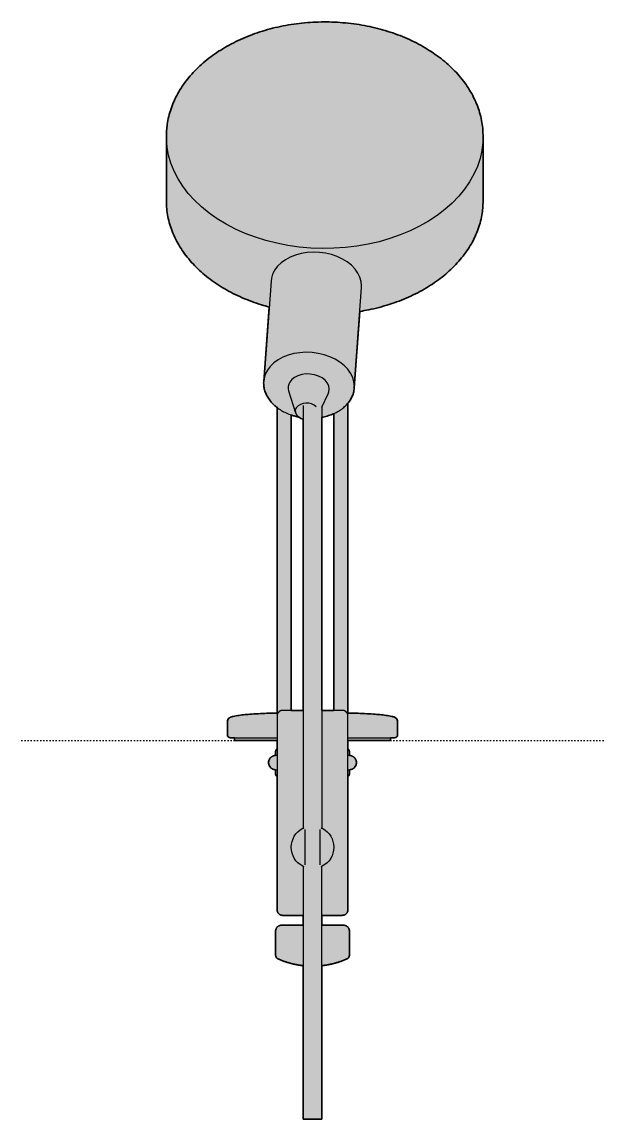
# Model space of a CAD drawing. Header units: millimetres. Extents: x 0 to 584, y -642 to 254.
# Drawn here: x 0 to 204.7, y -641.9 to -255.2 of the extents above; entities that cross this region are included whole.
import ezdxf

# ---------------------------------------------------------------- set-up
doc = ezdxf.new("R2010")
doc.units = ezdxf.units.MM
doc.linetypes.add('Dots', pattern=[1, 0, -1])
doc.layers.add('Blocks', color=7, linetype='Continuous')
doc.layers.add('Blocks$Fill', color=7, linetype='Continuous', true_color=0xffffff)
for name, color, linetype, lineweight, true_color in [('Blocks$Inner', 7, 'Continuous', 25, 0x007f00), ('Blocks$Outline', 7, 'Continuous', 35, 0xff3f3f), ('Groud', 7, 'Dots', 25, 0x243775)]:
    doc.layers.add(name, color=color, linetype=linetype, lineweight=lineweight, true_color=true_color)

# ---------------------------------------------------------------- blocks, each defined once
blk = doc.blocks.new('Cupola Clip Table Lamp Back')
at = {"layer": 'Blocks$Fill'}
h = blk.add_hatch(color=256, dxfattribs=at)
h.paths.add_polyline_path([(102.36, -133.42), (99.11, -133.42), (99.11, -79.37), (98.54, -79.3), (97.97, -79.23), (97.4, -79.14), (96.84, -79.04), (96.27, -78.92), (95.71, -78.8), (95.15, -78.67), (94.59, -78.52), (94.03, -78.37), (93.48, -78.2), (92.93, -78.03), (92.39, -77.84), (91.85, -77.65), (91.31, -77.44), (90.78, -77.22), (90.25, -77), (90.21, -76.98), (90.16, -76.95), (90.14, -76.94), (90.11, -76.93), (90.09, -76.91), (90.07, -76.9), (90.05, -76.89), (90.02, -76.87), (90, -76.86), (89.98, -76.84), (89.96, -76.82), (89.94, -76.81), (89.92, -76.79), (89.89, -76.77), (89.87, -76.76), (89.85, -76.74), (89.83, -76.72), (89.81, -76.7), (89.79, -76.68), (89.77, -76.66), (89.76, -76.64), (89.74, -76.62), (89.72, -76.6), (89.7, -76.58), (89.68, -76.56), (89.67, -76.53), (89.65, -76.51), (89.63, -76.49), (89.62, -76.47), (89.6, -76.44), (89.59, -76.42), (89.57, -76.4), (89.56, -76.37), (89.54, -76.35), (89.53, -76.32), (89.52, -76.3), (89.51, -76.27), (89.49, -76.25), (89.48, -76.22), (89.47, -76.2), (89.46, -76.17), (89.45, -76.15), (89.44, -76.12), (89.43, -76.1), (89.43, -76.07), (89.42, -76.04), (89.41, -76.02), (89.4, -75.99), (89.4, -75.96), (89.39, -75.94), (89.39, -75.91), (89.38, -75.89), (89.38, -75.86), (89.37, -75.83), (89.37, -75.81), (89.37, -75.78), (89.36, -75.75), (89.36, -75.73), (89.36, -75.68), (89.36, -75.62), (89.36, -67.12), (89.36, -67.08), (89.36, -67.04), (89.36, -66.99), (89.37, -66.94), (89.37, -66.9), (89.38, -66.85), (89.38, -66.81), (89.39, -66.76), (89.4, -66.71), (89.41, -66.67), (89.42, -66.62), (89.44, -66.57), (89.45, -66.53), (89.47, -66.48), (89.48, -66.43), (89.5, -66.39), (89.52, -66.34), (89.54, -66.3), (89.56, -66.25), (89.58, -66.21), (89.61, -66.16), (89.63, -66.12), (89.66, -66.07), (89.68, -66.03), (89.71, -65.99), (89.74, -65.95), (89.77, -65.9), (89.81, -65.86), (89.84, -65.82), (89.87, -65.79), (89.91, -65.75), (89.94, -65.71), (89.98, -65.67), (90.02, -65.64), (90.06, -65.6), (90.1, -65.57), (90.14, -65.54), (90.18, -65.51), (90.22, -65.48), (90.26, -65.45), (90.31, -65.42), (90.35, -65.4), (90.4, -65.37), (90.44, -65.35), (90.49, -65.33), (90.53, -65.3), (90.58, -65.28), (90.62, -65.27), (90.67, -65.25), (90.72, -65.23), (90.76, -65.22), (90.81, -65.2), (90.86, -65.19), (90.9, -65.18), (90.95, -65.17), (90.99, -65.16), (91.04, -65.15), (91.09, -65.14), (91.13, -65.14), (91.18, -65.13), (91.22, -65.13), (91.27, -65.13), (91.31, -65.13), (91.36, -65.12), (99.11, -65.12), (99.11, -61.63), (91.86, -61.63), (91.84, -61.63), (91.82, -61.62), (91.69, -61.62), (91.65, -61.61), (91.59, -61.6), (91.52, -61.59), (91.45, -61.58), (91.42, -61.57), (91.38, -61.57), (91.35, -61.56), (91.31, -61.55), (91.28, -61.54), (91.25, -61.53), (91.21, -61.52), (91.18, -61.5), (91.15, -61.49), (91.11, -61.48), (91.08, -61.47), (91.05, -61.45), (91.01, -61.44), (90.98, -61.42), (90.95, -61.4), (90.92, -61.39), (90.89, -61.37), (90.85, -61.35), (90.82, -61.33), (90.79, -61.31), (90.76, -61.29), (90.73, -61.27), (90.7, -61.25), (90.67, -61.23), (90.64, -61.21), (90.61, -61.19), (90.58, -61.16), (90.55, -61.14), (90.53, -61.11), (90.5, -61.09), (90.47, -61.06), (90.44, -61.04), (90.42, -61.01), (90.39, -60.98), (90.36, -60.95), (90.33, -60.92), (90.3, -60.88), (90.28, -60.85), (90.25, -60.81), (90.22, -60.77), (90.19, -60.73), (90.17, -60.69), (90.14, -60.64), (90.11, -60.6), (90.09, -60.55), (90.06, -60.5), (90.04, -60.45), (90.02, -60.4), (89.99, -60.34), (89.97, -60.28), (89.95, -60.23), (89.93, -60.17), (89.92, -60.1), (89.91, -60.07), (89.9, -60.04), (89.9, -60.01), (89.89, -59.97), (89.88, -59.94), (89.88, -59.91), (89.87, -59.87), (89.87, -59.84), (89.87, -59.77), (89.86, -59.62), (89.86, -12.65), (89.83, -12.64), (89.81, -12.62), (89.78, -12.6), (89.75, -12.58), (89.73, -12.56), (89.7, -12.54), (89.68, -12.52), (89.65, -12.5), (89.63, -12.47), (89.61, -12.45), (89.59, -12.42), (89.57, -12.4), (89.55, -12.37), (89.53, -12.34), (89.51, -12.31), (89.49, -12.29), (89.48, -12.26), (89.46, -12.23), (89.45, -12.2), (89.43, -12.17), (89.42, -12.13), (89.41, -12.1), (89.4, -12.07), (89.39, -12.04), (89.38, -12.01), (89.38, -11.98), (89.37, -11.94), (89.37, -11.91), (89.36, -11.88), (89.36, -11.85), (89.36, -11.82), (89.36, -11.79), (89.36, -10.29), (89.3, -10.28), (89.25, -10.28), (89.19, -10.28), (89.13, -10.28), (89.08, -10.27), (89.02, -10.26), (88.96, -10.25), (88.9, -10.24), (88.85, -10.23), (88.79, -10.22), (88.73, -10.2), (88.67, -10.19), (88.61, -10.17), (88.55, -10.15), (88.5, -10.13), (88.44, -10.11), (88.38, -10.09), (88.32, -10.06), (88.27, -10.03), (88.21, -10.01), (88.15, -9.98), (88.1, -9.94), (88.04, -9.91), (87.99, -9.88), (87.94, -9.84), (87.89, -9.8), (87.83, -9.77), (87.78, -9.73), (87.73, -9.68), (87.68, -9.64), (87.64, -9.6), (87.59, -9.55), (87.55, -9.51), (87.5, -9.46), (87.46, -9.41), (87.42, -9.36), (87.38, -9.31), (87.34, -9.26), (87.3, -9.21), (87.27, -9.15), (87.23, -9.1), (87.2, -9.04), (87.17, -8.99), (87.14, -8.93), (87.11, -8.88), (87.08, -8.82), (87.06, -8.76), (87.03, -8.71), (87.01, -8.65), (86.99, -8.59), (86.97, -8.53), (86.96, -8.47), (86.94, -8.41), (86.92, -8.36), (86.91, -8.3), (86.9, -8.24), (86.89, -8.18), (86.88, -8.12), (86.87, -8.07), (86.87, -8.01), (86.86, -7.95), (86.86, -7.9), (86.86, -7.84), (86.86, -7.79), (86.86, -7.73), (86.86, -7.67), (86.86, -7.62), (86.87, -7.56), (86.87, -7.5), (86.88, -7.45), (86.89, -7.39), (86.9, -7.33), (86.91, -7.27), (86.92, -7.21), (86.94, -7.16), (86.96, -7.1), (86.97, -7.04), (86.99, -6.98), (87.01, -6.92), (87.03, -6.87), (87.06, -6.81), (87.08, -6.75), (87.11, -6.69), (87.14, -6.64), (87.17, -6.58), (87.2, -6.53), (87.23, -6.47), (87.27, -6.42), (87.3, -6.36), (87.34, -6.31), (87.38, -6.26), (87.42, -6.21), (87.46, -6.16), (87.5, -6.11), (87.55, -6.06), (87.59, -6.02), (87.64, -5.97), (87.68, -5.93), (87.73, -5.89), (87.78, -5.84), (87.83, -5.8), (87.89, -5.77), (87.94, -5.73), (87.99, -5.69), (88.04, -5.66), (88.1, -5.63), (88.15, -5.59), (88.21, -5.56), (88.27, -5.54), (88.32, -5.51), (88.38, -5.48), (88.44, -5.46), (88.5, -5.44), (88.55, -5.42), (88.61, -5.4), (88.67, -5.38), (88.73, -5.37), (88.79, -5.35), (88.85, -5.34), (88.9, -5.33), (88.96, -5.32), (89.02, -5.31), (89.08, -5.3), (89.13, -5.3), (89.19, -5.29), (89.25, -5.29), (89.3, -5.29), (89.36, -5.29), (89.36, -3.99), (89.36, -3.95), (89.36, -3.91), (89.36, -3.88), (89.37, -3.84), (89.37, -3.8), (89.38, -3.76), (89.38, -3.72), (89.39, -3.68), (89.4, -3.64), (89.41, -3.6), (89.42, -3.57), (89.43, -3.53), (89.44, -3.49), (89.46, -3.45), (89.47, -3.42), (89.49, -3.38), (89.51, -3.34), (89.52, -3.31), (89.54, -3.27), (89.56, -3.24), (89.58, -3.2), (89.6, -3.17), (89.63, -3.14), (89.65, -3.1), (89.67, -3.07), (89.7, -3.04), (89.72, -3.01), (89.75, -2.98), (89.78, -2.95), (89.8, -2.93), (89.83, -2.9), (89.86, -2.87), (89.86, 0), (74.86, 0), (74.86, 1), (73.36, 1), (73.34, 1), (73.31, 1), (73.29, 1), (73.27, 1), (73.25, 1.01), (73.22, 1.01), (73.2, 1.01), (73.18, 1.02), (73.15, 1.02), (73.13, 1.03), (73.11, 1.03), (73.08, 1.04), (73.06, 1.05), (73.04, 1.05), (73.01, 1.06), (72.99, 1.07), (72.97, 1.08), (72.94, 1.09), (72.92, 1.1), (72.9, 1.11), (72.88, 1.12), (72.85, 1.14), (72.83, 1.15), (72.81, 1.16), (72.79, 1.18), (72.77, 1.19), (72.75, 1.21), (72.73, 1.22), (72.71, 1.24), (72.69, 1.26), (72.67, 1.27), (72.65, 1.29), (72.63, 1.31), (72.62, 1.33), (72.6, 1.35), (72.58, 1.37), (72.57, 1.39), (72.55, 1.41), (72.54, 1.43), (72.52, 1.45), (72.51, 1.47), (72.49, 1.5), (72.48, 1.52), (72.47, 1.54), (72.46, 1.56), (72.45, 1.59), (72.44, 1.61), (72.43, 1.63), (72.42, 1.66), (72.41, 1.68), (72.4, 1.7), (72.4, 1.72), (72.39, 1.75), (72.39, 1.77), (72.38, 1.79), (72.38, 1.82), (72.37, 1.84), (72.37, 1.86), (72.37, 1.89), (72.36, 1.91), (72.36, 1.93), (72.36, 1.96), (72.36, 1.98), (72.36, 2), (72.36, 6.89), (72.41, 7.1), (72.44, 7.2), (72.46, 7.25), (72.47, 7.3), (72.49, 7.35), (72.51, 7.4), (72.53, 7.45), (72.55, 7.49), (72.56, 7.51), (72.57, 7.54), (72.58, 7.56), (72.59, 7.58), (72.61, 7.6), (72.62, 7.62), (72.63, 7.64), (72.65, 7.66), (72.66, 7.67), (72.67, 7.69), (72.68, 7.7), (72.69, 7.72), (72.7, 7.73), (72.71, 7.74), (72.73, 7.76), (72.74, 7.77), (72.76, 7.79), (72.79, 7.82), (72.82, 7.84), (72.84, 7.86), (72.87, 7.88), (72.9, 7.91), (72.93, 7.93), (72.96, 7.94), (73.01, 7.98), (73.07, 8.02), (73.18, 8.08), (73.23, 8.11), (73.28, 8.13), (73.33, 8.16), (73.38, 8.18), (73.44, 8.21), (73.49, 8.23), (73.55, 8.25), (73.6, 8.28), (73.66, 8.3), (73.72, 8.32), (73.78, 8.34), (73.85, 8.35), (73.99, 8.39), (74.22, 8.44), (74.46, 8.5), (74.72, 8.56), (74.97, 8.62), (75.23, 8.67), (75.48, 8.72), (76, 8.8), (77.51, 9), (78.6, 9.12), (80.96, 9.32), (84.03, 9.5), (87.04, 9.61), (89.86, 9.66), (89.86, 96.35), (89.86, 117.39), (89.47, 117.7), (89.09, 118.02), (88.76, 118.32), (88.44, 118.63), (88.13, 118.95), (87.84, 119.28), (87.56, 119.6), (87.29, 119.94), (87.17, 120.11), (87.04, 120.28), (86.92, 120.45), (86.81, 120.63), (86.7, 120.8), (86.59, 120.98), (86.48, 121.16), (86.38, 121.34), (86.29, 121.51), (86.19, 121.7), (86.1, 121.88), (86.02, 122.06), (85.94, 122.24), (85.86, 122.43), (85.79, 122.61), (85.72, 122.8), (85.65, 122.99), (85.59, 123.17), (85.53, 123.36), (85.48, 123.55), (85.43, 123.74), (85.38, 123.93), (85.34, 124.12), (85.3, 124.31), (85.26, 124.5), (85.23, 124.7), (85.21, 124.89), (85.19, 125.08), (85.17, 125.31), (85.16, 125.55), (85.15, 126.07), (85.16, 126.59), (87.07, 152.79), (84.41, 153.54), (83.53, 153.82), (82.65, 154.11), (80.93, 154.73), (79.23, 155.39), (77.57, 156.08), (75.94, 156.82), (74.34, 157.61), (72.79, 158.42), (71.27, 159.28), (69.8, 160.18), (68.37, 161.11), (66.99, 162.08), (65.66, 163.08), (64.37, 164.11), (63.75, 164.64), (63.14, 165.17), (62.54, 165.72), (61.95, 166.27), (61.38, 166.83), (60.83, 167.39), (60.28, 167.96), (59.75, 168.54), (59.24, 169.13), (58.74, 169.72), (58.25, 170.32), (57.78, 170.92), (57.32, 171.53), (56.88, 172.14), (56.45, 172.76), (56.04, 173.39), (55.64, 174.02), (55.25, 174.65), (54.89, 175.29), (54.54, 175.94), (54.2, 176.59), (53.88, 177.24), (53.58, 177.89), (53.29, 178.55), (53.02, 179.22), (52.76, 179.88), (52.52, 180.55), (52.29, 181.23), (52.09, 181.9), (51.89, 182.58), (51.72, 183.26), (51.56, 183.94), (51.42, 184.63), (51.29, 185.31), (51.17, 186), (51.08, 186.69), (51, 187.38), (50.95, 188.07), (50.87, 189.93), (50.87, 190.25), (50.87, 212.72), (50.87, 212.87), (50.86, 213.19), (50.87, 213.5), (50.89, 214.07), (50.94, 215.02), (51.05, 216.07), (51.17, 217.13), (51.28, 217.83), (51.41, 218.52), (51.55, 219.22), (51.71, 219.91), (51.89, 220.6), (52.08, 221.29), (52.29, 221.98), (52.52, 222.66), (52.76, 223.35), (53.02, 224.03), (53.29, 224.7), (53.58, 225.38), (53.89, 226.05), (54.22, 226.71), (54.56, 227.37), (54.91, 228.03), (55.28, 228.68), (55.67, 229.33), (56.07, 229.97), (56.49, 230.61), (56.93, 231.24), (57.37, 231.87), (57.84, 232.49), (58.32, 233.1), (58.81, 233.71), (59.32, 234.31), (59.84, 234.91), (60.38, 235.49), (60.93, 236.07), (61.49, 236.65), (62.07, 237.21), (62.66, 237.77), (63.27, 238.32), (63.89, 238.87), (65.16, 239.93), (66.49, 240.96), (67.86, 241.95), (69.28, 242.91), (70.74, 243.83), (72.25, 244.71), (73.8, 245.56), (75.39, 246.36), (77.01, 247.12), (78.67, 247.84), (80.36, 248.52), (82.08, 249.16), (83.83, 249.75), (85.61, 250.3), (87.41, 250.8), (89.24, 251.26), (91.08, 251.67), (92.95, 252.03), (94.83, 252.35), (96.72, 252.62), (98.63, 252.85), (100.54, 253.02), (102.46, 253.15), (104.39, 253.23), (106.32, 253.27), (108.25, 253.25), (110.18, 253.19), (112.1, 253.08), (114.02, 252.92), (115.93, 252.71), (117.82, 252.46), (119.71, 252.15), (121.58, 251.81), (123.43, 251.41), (125.26, 250.97), (127.07, 250.49), (128.86, 249.95), (130.62, 249.38), (132.35, 248.76), (134.05, 248.1), (135.72, 247.39), (137.35, 246.65), (138.95, 245.86), (140.51, 245.03), (142.03, 244.17), (143.5, 243.26), (144.93, 242.32), (146.32, 241.35), (147.66, 240.34), (148.94, 239.29), (149.57, 238.76), (150.18, 238.22), (150.78, 237.67), (151.37, 237.11), (151.94, 236.55), (152.5, 235.98), (153.04, 235.4), (153.57, 234.81), (154.09, 234.22), (154.59, 233.62), (155.08, 233.02), (155.55, 232.41), (156.01, 231.8), (156.45, 231.17), (156.88, 230.55), (157.29, 229.92), (157.69, 229.28), (158.07, 228.64), (158.44, 227.99), (158.79, 227.34), (159.13, 226.69), (159.45, 226.03), (159.75, 225.37), (160.04, 224.7), (160.31, 224.03), (160.57, 223.36), (160.81, 222.68), (161.03, 222), (161.24, 221.32), (161.43, 220.63), (161.61, 219.95), (161.77, 219.26), (161.91, 218.57), (162.04, 217.87), (162.15, 217.18), (162.25, 216.48), (162.33, 215.78), (162.38, 215.09), (162.46, 213.03), (162.47, 212.87), (162.47, 190.25), (162.39, 188.22), (162.2, 186.41), (162.13, 185.83), (162.01, 185.14), (161.88, 184.45), (161.73, 183.76), (161.57, 183.08), (161.39, 182.4), (161.19, 181.72), (160.97, 181.04), (160.75, 180.36), (160.5, 179.69), (160.24, 179.02), (159.96, 178.35), (159.66, 177.69), (159.35, 177.03), (159.02, 176.38), (158.68, 175.73), (158.32, 175.08), (157.95, 174.44), (157.56, 173.8), (157.15, 173.17), (156.73, 172.54), (156.3, 171.92), (155.85, 171.3), (155.38, 170.69), (154.9, 170.09), (154.4, 169.49), (153.9, 168.9), (153.37, 168.31), (152.83, 167.74), (152.28, 167.16), (151.72, 166.6), (151.14, 166.04), (150.55, 165.49), (149.94, 164.95), (149.32, 164.42), (148.05, 163.37), (146.72, 162.36), (145.35, 161.38), (143.93, 160.44), (142.47, 159.53), (140.97, 158.66), (139.42, 157.83), (137.83, 157.03), (136.21, 156.28), (134.56, 155.57), (132.87, 154.9), (131.15, 154.27), (129.4, 153.69), (127.62, 153.15), (125.82, 152.65), (123.99, 152.2), (122.15, 151.8), (119.04, 151.24), (117.08, 124.33), (117.07, 124.21), (117.07, 124.09), (117.04, 123.85), (117.01, 123.62), (116.97, 123.39), (116.92, 123.16), (116.87, 122.94), (116.81, 122.72), (116.75, 122.5), (116.7, 122.31), (116.64, 122.13), (116.58, 121.95), (116.51, 121.77), (116.45, 121.59), (116.37, 121.41), (116.3, 121.24), (116.21, 121.06), (116.13, 120.88), (116.04, 120.7), (115.94, 120.52), (115.84, 120.34), (115.73, 120.17), (115.63, 119.99), (115.51, 119.82), (115.4, 119.64), (115.27, 119.46), (115.14, 119.28), (115, 119.1), (114.86, 118.93), (114.86, 117.59), (114.86, 96.35), (114.86, 9.66), (117.68, 9.61), (120.68, 9.5), (123.76, 9.32), (126.11, 9.12), (127.2, 9), (128.72, 8.8), (129.23, 8.72), (129.49, 8.67), (129.74, 8.62), (130, 8.56), (130.26, 8.5), (130.62, 8.42), (130.73, 8.39), (130.8, 8.37), (130.87, 8.35), (130.94, 8.33), (131.01, 8.31), (131.13, 8.26), (131.24, 8.21), (131.35, 8.17), (131.45, 8.12), (131.5, 8.1), (131.55, 8.07), (131.6, 8.04), (131.65, 8.02), (131.7, 7.98), (131.76, 7.95), (131.79, 7.93), (131.82, 7.91), (131.85, 7.89), (131.87, 7.86), (131.9, 7.84), (131.93, 7.82), (131.95, 7.8), (131.98, 7.77), (131.99, 7.76), (132, 7.74), (132.02, 7.73), (132.03, 7.72), (132.04, 7.7), (132.05, 7.69), (132.06, 7.67), (132.07, 7.66), (132.09, 7.64), (132.1, 7.62), (132.11, 7.6), (132.12, 7.58), (132.13, 7.56), (132.15, 7.54), (132.16, 7.51), (132.17, 7.49), (132.19, 7.45), (132.21, 7.4), (132.23, 7.35), (132.24, 7.3), (132.26, 7.25), (132.28, 7.2), (132.3, 7.1), (132.36, 6.89), (132.36, 2), (132.36, 1.98), (132.36, 1.96), (132.36, 1.93), (132.35, 1.91), (132.35, 1.89), (132.35, 1.86), (132.35, 1.84), (132.34, 1.82), (132.34, 1.79), (132.33, 1.77), (132.33, 1.75), (132.32, 1.72), (132.31, 1.7), (132.31, 1.68), (132.3, 1.66), (132.29, 1.63), (132.28, 1.61), (132.27, 1.59), (132.26, 1.56), (132.25, 1.54), (132.24, 1.52), (132.22, 1.5), (132.21, 1.47), (132.2, 1.45), (132.18, 1.43), (132.17, 1.41), (132.15, 1.39), (132.14, 1.37), (132.12, 1.35), (132.1, 1.33), (132.08, 1.31), (132.07, 1.29), (132.05, 1.27), (132.03, 1.26), (132.01, 1.24), (131.99, 1.22), (131.97, 1.21), (131.95, 1.19), (131.93, 1.18), (131.91, 1.16), (131.88, 1.15), (131.86, 1.14), (131.84, 1.12), (131.82, 1.11), (131.8, 1.1), (131.77, 1.09), (131.75, 1.08), (131.73, 1.07), (131.7, 1.06), (131.68, 1.05), (131.66, 1.05), (131.63, 1.04), (131.61, 1.03), (131.59, 1.03), (131.56, 1.02), (131.54, 1.02), (131.52, 1.01), (131.49, 1.01), (131.47, 1.01), (131.45, 1), (131.43, 1), (131.4, 1), (131.38, 1), (131.36, 1), (129.86, 1), (129.86, 0), (114.86, 0), (114.86, -2.87), (114.89, -2.9), (114.91, -2.93), (114.94, -2.95), (114.97, -2.98), (114.99, -3.01), (115.02, -3.04), (115.04, -3.07), (115.07, -3.1), (115.09, -3.14), (115.11, -3.17), (115.13, -3.2), (115.16, -3.24), (115.17, -3.27), (115.19, -3.31), (115.21, -3.34), (115.23, -3.38), (115.24, -3.42), (115.26, -3.45), (115.27, -3.49), (115.29, -3.53), (115.3, -3.57), (115.31, -3.6), (115.32, -3.64), (115.33, -3.68), (115.33, -3.72), (115.34, -3.76), (115.35, -3.8), (115.35, -3.84), (115.35, -3.88), (115.36, -3.91), (115.36, -3.95), (115.36, -3.99), (115.36, -5.29), (115.41, -5.29), (115.47, -5.29), (115.53, -5.29), (115.58, -5.3), (115.64, -5.3), (115.7, -5.31), (115.76, -5.32), (115.81, -5.33), (115.87, -5.34), (115.93, -5.35), (115.99, -5.37), (116.05, -5.38), (116.1, -5.4), (116.16, -5.42), (116.22, -5.44), (116.28, -5.46), (116.34, -5.48), (116.39, -5.51), (116.45, -5.54), (116.51, -5.56), (116.56, -5.59), (116.62, -5.63), (116.67, -5.66), (116.73, -5.69), (116.78, -5.73), (116.83, -5.77), (116.88, -5.8), (116.93, -5.84), (116.98, -5.89), (117.03, -5.93), (117.08, -5.97), (117.13, -6.02), (117.17, -6.06), (117.22, -6.11), (117.26, -6.16), (117.3, -6.21), (117.34, -6.26), (117.38, -6.31), (117.42, -6.36), (117.45, -6.42), (117.49, -6.47), (117.52, -6.53), (117.55, -6.58), (117.58, -6.64), (117.61, -6.69), (117.63, -6.75), (117.66, -6.81), (117.68, -6.87), (117.71, -6.92), (117.73, -6.98), (117.74, -7.04), (117.76, -7.1), (117.78, -7.16), (117.79, -7.21), (117.81, -7.27), (117.82, -7.33), (117.83, -7.39), (117.84, -7.45), (117.84, -7.5), (117.85, -7.56), (117.85, -7.62), (117.86, -7.67), (117.86, -7.73), (117.86, -7.79), (117.86, -7.84), (117.86, -7.9), (117.85, -7.95), (117.85, -8.01), (117.84, -8.07), (117.84, -8.12), (117.83, -8.18), (117.82, -8.24), (117.81, -8.3), (117.79, -8.36), (117.78, -8.41), (117.76, -8.47), (117.74, -8.53), (117.73, -8.59), (117.71, -8.65), (117.68, -8.71), (117.66, -8.76), (117.63, -8.82), (117.61, -8.88), (117.58, -8.93), (117.55, -8.99), (117.52, -9.04), (117.49, -9.1), (117.45, -9.15), (117.42, -9.21), (117.38, -9.26), (117.34, -9.31), (117.3, -9.36), (117.26, -9.41), (117.22, -9.46), (117.17, -9.51), (117.13, -9.55), (117.08, -9.6), (117.03, -9.64), (116.98, -9.68), (116.93, -9.73), (116.88, -9.77), (116.83, -9.8), (116.78, -9.84), (116.73, -9.88), (116.67, -9.91), (116.62, -9.94), (116.56, -9.98), (116.51, -10.01), (116.45, -10.03), (116.39, -10.06), (116.34, -10.09), (116.28, -10.11), (116.22, -10.13), (116.16, -10.15), (116.1, -10.17), (116.05, -10.19), (115.99, -10.2), (115.93, -10.22), (115.87, -10.23), (115.81, -10.24), (115.76, -10.25), (115.7, -10.26), (115.64, -10.27), (115.58, -10.28), (115.53, -10.28), (115.47, -10.28), (115.41, -10.28), (115.36, -10.29), (115.36, -11.79), (115.36, -11.82), (115.36, -11.85), (115.35, -11.88), (115.35, -11.91), (115.35, -11.94), (115.34, -11.98), (115.33, -12.01), (115.33, -12.04), (115.32, -12.07), (115.31, -12.1), (115.3, -12.13), (115.28, -12.17), (115.27, -12.2), (115.26, -12.23), (115.24, -12.26), (115.22, -12.29), (115.21, -12.31), (115.19, -12.34), (115.17, -12.37), (115.15, -12.4), (115.13, -12.42), (115.11, -12.45), (115.09, -12.47), (115.06, -12.5), (115.04, -12.52), (115.01, -12.54), (114.99, -12.56), (114.96, -12.58), (114.94, -12.6), (114.91, -12.62), (114.89, -12.64), (114.86, -12.65), (114.86, -59.62), (114.86, -59.7), (114.85, -59.77), (114.85, -59.8), (114.85, -59.84), (114.84, -59.87), (114.84, -59.91), (114.83, -59.97), (114.81, -60.04), (114.8, -60.1), (114.78, -60.17), (114.77, -60.23), (114.75, -60.29), (114.72, -60.34), (114.7, -60.4), (114.68, -60.45), (114.65, -60.5), (114.63, -60.55), (114.6, -60.6), (114.58, -60.64), (114.55, -60.69), (114.52, -60.73), (114.5, -60.77), (114.47, -60.81), (114.44, -60.85), (114.41, -60.88), (114.38, -60.92), (114.36, -60.95), (114.33, -60.98), (114.3, -61.01), (114.27, -61.04), (114.22, -61.08), (114.17, -61.13), (114.12, -61.17), (114.07, -61.22), (114.01, -61.26), (113.96, -61.29), (113.9, -61.33), (113.84, -61.36), (113.78, -61.4), (113.73, -61.43), (113.67, -61.45), (113.6, -61.48), (113.54, -61.5), (113.48, -61.52), (113.42, -61.54), (113.36, -61.56), (113.3, -61.57), (113.23, -61.59), (113.2, -61.59), (113.17, -61.6), (113.14, -61.6), (113.11, -61.61), (113.05, -61.61), (112.86, -61.63), (105.61, -61.63), (105.61, -65.12), (113.36, -65.12), (113.4, -65.13), (113.45, -65.13), (113.49, -65.13), (113.54, -65.13), (113.58, -65.14), (113.63, -65.14), (113.68, -65.15), (113.72, -65.16), (113.77, -65.17), (113.82, -65.18), (113.86, -65.19), (113.91, -65.2), (113.96, -65.22), (114, -65.23), (114.05, -65.25), (114.09, -65.27), (114.14, -65.28), (114.19, -65.3), (114.23, -65.33), (114.28, -65.35), (114.32, -65.37), (114.37, -65.4), (114.41, -65.42), (114.45, -65.45), (114.5, -65.48), (114.54, -65.51), (114.58, -65.54), (114.62, -65.57), (114.66, -65.6), (114.7, -65.64), (114.74, -65.67), (114.77, -65.71), (114.81, -65.75), (114.84, -65.79), (114.88, -65.82), (114.91, -65.86), (114.94, -65.9), (114.97, -65.95), (115, -65.99), (115.03, -66.03), (115.06, -66.07), (115.09, -66.12), (115.11, -66.16), (115.14, -66.21), (115.16, -66.25), (115.18, -66.3), (115.2, -66.34), (115.22, -66.39), (115.24, -66.43), (115.25, -66.48), (115.27, -66.53), (115.28, -66.57), (115.29, -66.62), (115.31, -66.67), (115.32, -66.71), (115.33, -66.76), (115.33, -66.81), (115.34, -66.85), (115.35, -66.9), (115.35, -66.94), (115.35, -66.99), (115.36, -67.04), (115.36, -67.08), (115.36, -67.12), (115.36, -75.62), (115.36, -75.68), (115.36, -75.73), (115.35, -75.75), (115.35, -75.78), (115.35, -75.81), (115.34, -75.83), (115.34, -75.86), (115.34, -75.89), (115.33, -75.91), (115.33, -75.94), (115.32, -75.96), (115.31, -75.99), (115.31, -76.02), (115.3, -76.04), (115.29, -76.07), (115.28, -76.1), (115.27, -76.12), (115.26, -76.15), (115.25, -76.17), (115.24, -76.2), (115.23, -76.22), (115.22, -76.25), (115.21, -76.27), (115.2, -76.3), (115.19, -76.32), (115.17, -76.35), (115.16, -76.37), (115.14, -76.4), (115.13, -76.42), (115.12, -76.44), (115.1, -76.47), (115.08, -76.49), (115.07, -76.51), (115.05, -76.53), (115.03, -76.56), (115.02, -76.58), (115, -76.6), (114.98, -76.62), (114.96, -76.64), (114.94, -76.66), (114.92, -76.68), (114.9, -76.7), (114.88, -76.72), (114.86, -76.74), (114.84, -76.76), (114.82, -76.77), (114.8, -76.79), (114.78, -76.81), (114.76, -76.82), (114.74, -76.84), (114.72, -76.86), (114.69, -76.87), (114.67, -76.89), (114.65, -76.9), (114.63, -76.91), (114.6, -76.93), (114.58, -76.94), (114.56, -76.95), (114.51, -76.98), (114.46, -77), (113.94, -77.22), (113.41, -77.44), (112.87, -77.65), (112.33, -77.84), (111.78, -78.03), (111.23, -78.2), (110.68, -78.37), (110.13, -78.52), (109.57, -78.67), (109.01, -78.8), (108.45, -78.92), (107.88, -79.04), (107.31, -79.14), (106.75, -79.23), (106.18, -79.3), (105.61, -79.37), (105.61, -133.42)], flags=0)
h.paths.add_polyline_path([(94.86, 96.35), (94.86, 10.63), (99.11, 10.63), (99.11, 11.28), (99.11, 108.07), (99.11, 113.21), (98.3, 113.5), (97.39, 114.06), (96.26, 114.32), (95.88, 114.41), (95.62, 114.49), (95.37, 114.57), (94.86, 114.73)], flags=0)
h.paths.add_polyline_path([(109.86, 96.35), (109.86, 115.22), (109.38, 115.01), (108.92, 114.83), (108.46, 114.67), (108, 114.51), (107.52, 114.36), (107.05, 114.22), (106.8, 114.16), (106.56, 114.1), (106.31, 114.05), (106.06, 114), (105.61, 113.93), (105.61, 108.07), (105.61, 11.28), (105.61, 10.63), (109.86, 10.63)], flags=0)
at = {"layer": 'Blocks$Inner'}
for p, q in [((99.11, 118.11), (99.11, 108.07)), ((105.61, 117.78), (105.61, 108.07)), ((89.86, 8.62), (89.86, -59.62)), ((99.11, 10.63), (91.86, 10.63)), ((99.11, 11.28), (99.11, -30.87)), ((105.61, 11.28), (105.61, -30.87)), ((112.86, 10.63), (105.61, 10.63)), ((114.86, -59.62), (114.86, 8.62)), ((72.36, 6.89), (72.36, 2)), ((132.36, 2), (132.36, 6.89)), ((73.36, 1), (89.86, 1)), ((114.86, 1), (131.36, 1)), ((89.36, -3.99), (89.36, -5.29)), ((89.86, -5.29), (89.36, -5.29)), ((115.36, -5.29), (114.86, -5.29)), ((115.36, -5.29), (115.36, -3.99)), ((89.36, -10.29), (89.36, -11.79)), ((89.36, -10.29), (89.86, -10.29)), ((114.86, -10.29), (115.36, -10.29)), ((115.36, -11.79), (115.36, -10.29)), ((91.86, -61.63), (99.11, -61.63)), ((105.61, -61.63), (112.86, -61.63)), ((99.11, -65.12), (91.36, -65.12)), ((113.36, -65.12), (105.61, -65.12)), ((89.36, -67.12), (89.36, -75.62)), ((115.36, -75.62), (115.36, -67.12))]:
    blk.add_line(p, q, dxfattribs=at)
for points in [[(162.46, 213.03), (162.47, 212.87), (162.39, 210.84), (162.03, 207.97), (161.38, 205.13), (160.43, 202.32), (159.2, 199.58), (157.69, 196.9), (155.9, 194.31), (153.86, 191.82), (151.56, 189.44), (149.02, 187.18), (146.25, 185.07), (143.28, 183.1), (140.11, 181.29), (136.76, 179.64), (133.25, 178.18), (129.59, 176.9), (125.82, 175.81), (121.94, 174.92), (117.98, 174.24), (113.96, 173.76), (109.91, 173.48), (105.83, 173.42), (101.76, 173.57), (97.72, 173.93), (93.72, 174.49), (89.79, 175.26), (85.96, 176.23), (82.23, 177.4), (78.63, 178.76), (75.19, 180.29), (71.91, 182.01), (68.81, 183.88), (65.92, 185.91), (63.25, 188.09), (60.8, 190.4), (58.61, 192.82), (56.66, 195.36), (54.99, 197.98), (53.59, 200.69), (52.47, 203.46), (51.65, 206.29), (51.11, 209.14), (50.88, 212.02), (50.87, 212.72), (50.87, 212.87)], [(50.87, 212.87), (50.87, 190.25), (50.87, 189.93)], [(162.47, 212.87), (162.47, 190.25), (162.39, 188.22)], [(117.08, 124.33), (119.65, 159.64), (119.67, 160.22), (119.53, 161.76), (119.08, 163.29), (118.35, 164.77), (117.35, 166.18), (116.09, 167.49), (114.6, 168.67), (112.91, 169.71), (111.05, 170.58), (109.05, 171.27), (106.95, 171.76), (104.79, 172.05), (102.61, 172.13), (100.45, 172), (98.35, 171.66), (96.34, 171.11), (94.48, 170.38), (92.79, 169.47), (91.3, 168.39), (90.04, 167.18), (89.04, 165.84), (88.31, 164.41), (87.87, 162.92), (87.74, 161.96), (85.16, 126.59), (85.15, 126.07)], [(117.09, 124.39), (117.1, 124.91), (116.95, 126.46), (116.51, 127.98), (115.78, 129.47), (114.78, 130.87), (113.52, 132.18), (112.03, 133.36), (110.34, 134.4), (108.48, 135.27), (106.48, 135.96), (104.38, 136.45), (102.21, 136.74), (100.03, 136.82), (97.87, 136.69), (95.77, 136.35), (93.77, 135.8), (91.91, 135.07), (90.22, 134.16), (88.73, 133.08), (87.47, 131.87), (86.47, 130.53), (85.74, 129.1), (85.29, 127.61), (85.16, 126.59)], [(105.61, 117.45), (107.89, 122.21), (108.14, 122.88), (108.26, 123.95), (108.06, 125.02), (107.56, 126.05), (106.77, 126.99), (105.73, 127.81), (104.48, 128.46), (103.08, 128.92), (101.59, 129.17), (100.08, 129.2), (98.61, 129), (97.24, 128.59), (96.04, 127.98), (95.06, 127.2), (94.33, 126.29)], [(93.95, 123.22), (96.37, 115.47)], [(89.86, 117.59), (89.86, 96.35), (89.86, 8.62)], [(96.58, 117.23), (96.29, 116.43), (96.33, 115.59), (96.71, 114.78), (97.38, 114.06), (98.3, 113.5), (99.11, 113.21)], [(114.86, 8.62), (114.86, 96.35), (114.86, 117.59), (114.86, 118.98)], [(94.86, 10.63), (94.86, 96.35), (94.86, 114.84)], [(109.86, 115.31), (109.86, 96.35), (109.86, 10.63)], [(74.86, 1), (74.86, 0), (89.86, 0)], [(114.86, 0), (129.86, 0), (129.86, 1)], [(99.66, -31.4), (99.66, -37.62), (99.66, -43.85)], [(105.06, -43.85), (105.06, -37.62), (105.06, -31.4)], [(99.11, -44.37), (99.11, -133.42), (102.36, -133.42), (105.61, -133.42), (105.61, -44.37)]]:
    blk.add_lwpolyline(points, dxfattribs=at)
for centre, radius, start, end in [((97.5, 124.34), 3.71, 148.3894, 197.506), ((100.35, 113.97), 4.98, 47.6286, 139.2077), ((73.36, 2), 1, 180, 270), ((131.36, 2), 1, 270, 360), ((90.86, -3.99), 1.5, 131.8103, 180), ((113.86, -3.99), 1.5, 0, 48.1897), ((89.36, -7.79), 2.5, 90, 180), ((115.36, -7.79), 2.5, 0, 90), ((89.36, -7.79), 2.5, 180, 270), ((115.36, -7.79), 2.5, 270, 0), ((90.36, -11.79), 1, 180, 240), ((114.36, -11.79), 1, 300, 360), ((99.16, -31.4), 0.5, 58.5327, 117.2029), ((105.56, -31.4), 0.5, 62.7971, 121.4673), ((99.16, -43.85), 0.5, 242.7971, 301.4673), ((105.56, -43.85), 0.5, 238.5327, 297.2029), ((91.36, -67.12), 2, 90, 180), ((113.36, -67.12), 2, 0, 90), ((90.86, -75.62), 1.5, 180, 246.2023), ((102.36, -49.55), 30, 246.2023, 263.7808), ((102.36, -49.55), 30, 276.2192, 293.7977), ((113.86, -75.62), 1.5, 293.7977, 0)]:
    blk.add_arc(centre, radius, start, end, dxfattribs=at)
at = {"layer": 'Blocks$Inner', "extrusion": (0, 0, -1)}
for start, end in [(0, 62.7971), (117.2029, 180), (297.2029, 0), (180, 242.7971)]:
    blk.add_arc((-102.36, -37.62), 7.5, start, end, dxfattribs=at)
at = {"layer": 'Blocks$Inner'}
for points, knots in [([(50.94, 215.02), (51.01, 215.72), (51.16, 217.36), (51.67, 219.92), (52.47, 222.68), (53.54, 225.39), (54.87, 228.04), (56.45, 230.63), (58.28, 233.12), (60.34, 235.51), (62.63, 237.8), (65.13, 239.95), (67.83, 241.98), (70.72, 243.86), (73.77, 245.58), (76.99, 247.15), (80.34, 248.55), (83.81, 249.78), (87.4, 250.83), (91.07, 251.7), (94.82, 252.38), (98.62, 252.88), (102.46, 253.18), (106.32, 253.3), (110.18, 253.22), (114.02, 252.95), (117.83, 252.49), (121.59, 251.84), (125.28, 251), (128.88, 249.98), (132.37, 248.79), (135.74, 247.42), (138.97, 245.89), (142.05, 244.19), (144.96, 242.35), (147.69, 240.36), (150.21, 238.24), (152.53, 236), (154.62, 233.64), (156.49, 231.19), (158.11, 228.66), (159.49, 226.04), (160.61, 223.37), (161.48, 220.64), (162.08, 217.88), (162.41, 215.34), (162.43, 213.72), (162.46, 213.03)], [46.338062, 46.338062, 46.338062, 46.338062, 46.354677, 46.376793, 46.39899, 46.421275, 46.443648, 46.466101, 46.488623, 46.511201, 46.53382, 46.556467, 46.579131, 46.601804, 46.624478, 46.647147, 46.66981, 46.692465, 46.715112, 46.73775, 46.760382, 46.783009, 46.805631, 46.828251, 46.85087, 46.873489, 46.89611, 46.918734, 46.941361, 46.963991, 46.986623, 47.009255, 47.031882, 47.054498, 47.077095, 47.099663, 47.12219, 47.144664, 47.167072, 47.189406, 47.211658, 47.233829, 47.255926, 47.277963, 47.299964, 47.321953, 47.338062, 47.338062, 47.338062, 47.338062]), ([(50.87, 189.93), (50.9, 189.3), (50.92, 187.76), (51.25, 185.31), (51.85, 182.57), (52.72, 179.87), (53.84, 177.23), (55.22, 174.64), (56.84, 172.13), (58.7, 169.7), (60.79, 167.37), (63.1, 165.15), (65.62, 163.05), (68.34, 161.09), (71.25, 159.26), (74.32, 157.58), (77.54, 156.06), (80.91, 154.7), (84.09, 153.6), (86.18, 153.03), (87.07, 152.79)], [68.130027, 68.130027, 68.130027, 68.130027, 68.167957, 68.224794, 68.28165, 68.338571, 68.395591, 68.452733, 68.510007, 68.567411, 68.624932, 68.682554, 68.740255, 68.798016, 68.85582, 68.913651, 68.971497, 69.02935, 69.087201, 69.130027, 69.130027, 69.130027, 69.130027]), ([(162.39, 188.22), (162.31, 187.37), (162.15, 185.67), (161.61, 183.07), (160.79, 180.35), (159.7, 177.68), (158.36, 175.07), (156.77, 172.53), (154.94, 170.07), (152.87, 167.72), (150.58, 165.47), (148.08, 163.35), (145.38, 161.36), (142.5, 159.5), (139.45, 157.8), (136.24, 156.25), (132.89, 154.87), (129.41, 153.66), (125.83, 152.63), (122.37, 151.8), (120.08, 151.42), (119.04, 151.24)], [24.811923, 24.811923, 24.811923, 24.811923, 24.856306, 24.909292, 24.962401, 25.015642, 25.069011, 25.122495, 25.176077, 25.229735, 25.283448, 25.337199, 25.390971, 25.444754, 25.498537, 25.552313, 25.606079, 25.659833, 25.713576, 25.767308, 25.811923, 25.811923, 25.811923, 25.811923]), ([(85.15, 126.07), (85.15, 125.69), (85.18, 124.87), (85.44, 123.54), (85.98, 122.04), (86.77, 120.61), (87.81, 119.25), (89.06, 117.99), (90.52, 116.86), (92.16, 115.87), (93.96, 115.04), (95.73, 114.42), (96.92, 114.16), (97.45, 114.05)], [95.904639, 95.904639, 95.904639, 95.904639, 95.960182, 96.053449, 96.147035, 96.241539, 96.337225, 96.434057, 96.531782, 96.630075, 96.728656, 96.827322, 96.904639, 96.904639, 96.904639, 96.904639]), ([(105.61, 113.93), (105.76, 113.96), (106.59, 114.08), (108.01, 114.49), (109.84, 115.17), (111.53, 116.05), (113.04, 117.09), (114.35, 118.29), (115.43, 119.62), (116.26, 121.05), (116.81, 122.56), (117.05, 123.69), (117.08, 124.33)], [0, 0, 0, 0, 0.024242, 0.131793, 0.23955, 0.347466, 0.455329, 0.562813, 0.669473, 0.774858, 0.878713, 1, 1, 1, 1]), ([(99.11, 108.07), (99.11, 108.04), (99.11, 107.98), (99.11, 107.89), (99.11, 107.85), (99.11, 107.72), (99.11, 107.46), (99.11, 106.86), (99.11, 105.75), (99.11, 103.77), (99.11, 100.69), (99.11, 98.96), (99.11, 97.08), (99.11, 96.42), (99.11, 95.04), (99.11, 92.87), (99.11, 83.9), (99.11, 64.62), (99.11, 43.41), (99.11, 32.85), (99.11, 28.76), (99.11, 26.79), (99.11, 22.77), (99.11, 19.69), (99.11, 15.68), (99.11, 13.54), (99.11, 12.42), (99.11, 11.94), (99.11, 11.69), (99.11, 11.61), (99.11, 11.44), (99.11, 11.36), (99.11, 11.28)], [10.034331, 10.034331, 10.034331, 10.034331, 10.035308, 10.035308, 10.036284, 10.036284, 10.038237, 10.042144, 10.049956, 10.065581, 10.096831, 10.159331, 10.159331, 10.190581, 10.190581, 10.221831, 10.284331, 10.534331, 10.784331, 10.846831, 10.846831, 10.909331, 10.909331, 10.971831, 11.003081, 11.018706, 11.026519, 11.030425, 11.030425, 11.032378, 11.032378, 11.034331, 11.034331, 11.034331, 11.034331]), ([(105.61, 108.07), (105.61, 108.04), (105.61, 107.98), (105.61, 107.89), (105.61, 107.85), (105.61, 107.72), (105.61, 107.46), (105.61, 106.86), (105.61, 105.75), (105.61, 103.77), (105.61, 100.69), (105.61, 98.96), (105.61, 97.08), (105.61, 96.42), (105.61, 95.04), (105.61, 92.87), (105.61, 83.9), (105.61, 64.62), (105.61, 43.41), (105.61, 32.85), (105.61, 28.76), (105.61, 26.79), (105.61, 22.77), (105.61, 19.69), (105.61, 15.68), (105.61, 13.54), (105.61, 12.42), (105.61, 11.94), (105.61, 11.69), (105.61, 11.61), (105.61, 11.44), (105.61, 11.36), (105.61, 11.28)], [9.711059, 9.711059, 9.711059, 9.711059, 9.712036, 9.712036, 9.713013, 9.713013, 9.714966, 9.718872, 9.726684, 9.742309, 9.773559, 9.836059, 9.836059, 9.867309, 9.867309, 9.898559, 9.961059, 10.211059, 10.461059, 10.523559, 10.523559, 10.586059, 10.586059, 10.648559, 10.679809, 10.695434, 10.703247, 10.707153, 10.707153, 10.709106, 10.709106, 10.711059, 10.711059, 10.711059, 10.711059]), ([(74.46, 8.5), (74.3, 8.46), (73.7, 8.33), (73.23, 8.13), (72.56, 7.68), (72.43, 7.17), (72.36, 6.89)], [0, 0, 0, 0, 0.148196, 0.538576, 0.74199, 1, 1, 1, 1]), ([(89.86, 9.66), (89.85, 9.66), (88.89, 9.66), (86.9, 9.61), (83.87, 9.5), (81.02, 9.33), (78.47, 9.12), (76.42, 8.87), (75.15, 8.68), (74.46, 8.5)], [-1, -1, -1, -1, -0.99889, -0.855726, -0.694346, -0.513804, -0.355544, -0.185937, 0, 0, 0, 0]), ([(91.86, 10.62), (91.78, 10.62), (91.61, 10.61), (91.36, 10.56), (91.11, 10.48), (90.87, 10.37), (90.65, 10.22), (90.49, 10.08), (90.39, 9.98), (90.33, 9.92), (90.28, 9.85), (90.22, 9.77), (90.17, 9.69), (90.11, 9.6), (90.06, 9.5), (90.01, 9.4), (89.97, 9.29), (89.93, 9.17), (89.9, 9.04), (89.88, 8.91), (89.86, 8.77), (89.86, 8.67), (89.86, 8.62)], [-1, -1, -1, -1, -0.920526, -0.839533, -0.757018, -0.672979, -0.587414, -0.500321, -0.475181, -0.448411, -0.42001, -0.389979, -0.358317, -0.325026, -0.290103, -0.253551, -0.215368, -0.175555, -0.134111, -0.091038, -0.046334, 0, 0, 0, 0]), ([(114.86, 8.62), (114.85, 8.72), (114.85, 8.9), (114.79, 9.16), (114.71, 9.39), (114.61, 9.6), (114.5, 9.77), (114.39, 9.91), (114.28, 10.04), (114.16, 10.14), (114.05, 10.23), (113.93, 10.32), (113.8, 10.39), (113.67, 10.45), (113.54, 10.51), (113.4, 10.55), (113.27, 10.58), (113.13, 10.61), (112.99, 10.62), (112.9, 10.62), (112.86, 10.62)], [76.495896, 76.495896, 76.495896, 76.495896, 76.586902, 76.671389, 76.749356, 76.8208, 76.88572, 76.944115, 76.995983, 77.043716, 77.09099, 77.137806, 77.184165, 77.230066, 77.275511, 77.320499, 77.365031, 77.409108, 77.452729, 77.495896, 77.495896, 77.495896, 77.495896]), ([(130.26, 8.5), (129.57, 8.68), (128.3, 8.87), (126.25, 9.12), (123.7, 9.33), (120.85, 9.5), (117.82, 9.61), (115.82, 9.66), (114.87, 9.66), (114.86, 9.66)], [7.456895, 7.456895, 7.456895, 7.456895, 7.642832, 7.812439, 7.9707, 8.151242, 8.312621, 8.455785, 8.456895, 8.456895, 8.456895, 8.456895]), ([(132.36, 6.89), (132.29, 7.17), (132.16, 7.68), (131.65, 8.03), (131.25, 8.22), (130.81, 8.38), (130.42, 8.46), (130.26, 8.5)], [6.456895, 6.456895, 6.456895, 6.456895, 6.714863, 6.918245, 7.106692, 7.308723, 7.456895, 7.456895, 7.456895, 7.456895]), ([(98.93, -30.95), (98.94, -30.95), (98.95, -30.94), (99.07, -30.88), (99.11, -30.86)], [17.440244, 17.440244, 17.440244, 17.440244, 18.097989, 18.440244, 18.440244, 18.440244, 18.440244]), ([(105.61, -30.86), (105.65, -30.88), (105.77, -30.94), (105.78, -30.95), (105.79, -30.95)], [0, 0, 0, 0, 0.343334, 1, 1, 1, 1]), ([(99.11, -44.38), (99.07, -44.36), (98.95, -44.31), (98.94, -44.3), (98.93, -44.29)], [0, 0, 0, 0, 0.3433342, 1, 1, 1, 1]), ([(105.79, -44.29), (105.78, -44.3), (105.77, -44.31), (105.65, -44.36), (105.61, -44.38)], [17.440244, 17.440244, 17.440244, 17.440244, 18.097989, 18.440244, 18.440244, 18.440244, 18.440244]), ([(89.86, -59.62), (89.86, -59.72), (89.87, -59.9), (89.93, -60.16), (90.01, -60.39), (90.11, -60.6), (90.22, -60.77), (90.33, -60.91), (90.44, -61.04), (90.55, -61.14), (90.67, -61.23), (90.79, -61.32), (90.92, -61.39), (91.05, -61.45), (91.18, -61.51), (91.31, -61.55), (91.45, -61.58), (91.59, -61.61), (91.72, -61.62), (91.81, -61.62), (91.86, -61.63)], [68.245896, 68.245896, 68.245896, 68.245896, 68.336902, 68.421389, 68.499356, 68.5708, 68.63572, 68.694115, 68.745983, 68.793716, 68.84099, 68.887806, 68.934165, 68.980066, 69.025511, 69.070499, 69.115031, 69.159108, 69.202729, 69.245896, 69.245896, 69.245896, 69.245896]), ([(112.86, -61.63), (112.94, -61.62), (113.11, -61.61), (113.36, -61.56), (113.61, -61.48), (113.85, -61.37), (114.07, -61.22), (114.23, -61.08), (114.33, -60.98), (114.38, -60.92), (114.44, -60.85), (114.5, -60.77), (114.55, -60.69), (114.61, -60.6), (114.66, -60.5), (114.7, -60.4), (114.75, -60.29), (114.79, -60.17), (114.82, -60.04), (114.84, -59.91), (114.86, -59.77), (114.86, -59.67), (114.86, -59.62)], [7.25, 7.25, 7.25, 7.25, 7.329474, 7.410467, 7.492982, 7.577021, 7.662586, 7.749679, 7.774819, 7.801589, 7.82999, 7.860021, 7.891683, 7.924974, 7.959897, 7.996449, 8.034632, 8.074445, 8.115889, 8.158962, 8.203666, 8.25, 8.25, 8.25, 8.25])]:
    blk.add_open_spline(points, degree=3, knots=knots, dxfattribs=at)
blk.add_open_spline([(50.87, 212.87), (50.85, 213.73), (50.91, 214.5), (50.94, 215.02)], degree=3, dxfattribs=at)
at = {"layer": 'Blocks$Outline'}
for points in [[(50.87, 212.72), (50.87, 212.87)], [(50.87, 190.25), (50.87, 212.72)], [(162.46, 213.03), (162.47, 212.87)], [(162.47, 212.87), (162.47, 190.25)], [(50.87, 189.93), (50.87, 190.25)], [(162.47, 190.25), (162.39, 188.22)], [(85.16, 126.59), (87.07, 152.79)], [(119.04, 151.24), (117.08, 124.33)], [(85.15, 126.07), (85.16, 126.59)], [(89.86, 96.35), (89.86, 117.39)], [(114.86, 118.93), (114.86, 117.59)], [(114.86, 117.59), (114.86, 96.35)], [(94.86, 114.73), (94.86, 96.35)], [(98.3, 113.5), (97.39, 114.06)], [(99.11, 113.21), (98.3, 113.5)], [(99.11, 108.07), (99.11, 113.21)], [(105.61, 113.93), (105.61, 108.07)], [(109.86, 96.35), (109.86, 115.22)], [(89.86, 9.66), (89.86, 96.35)], [(94.86, 96.35), (94.86, 10.63)], [(109.86, 10.63), (109.86, 96.35)], [(114.86, 96.35), (114.86, 9.66)], [(94.86, 10.63), (99.11, 10.63)], [(99.11, 10.63), (99.11, 11.28)], [(105.61, 11.28), (105.61, 10.63)], [(105.61, 10.63), (109.86, 10.63)], [(72.36, 2), (72.36, 6.89)], [(132.36, 6.89), (132.36, 2)], [(74.86, 1), (73.36, 1)], [(74.86, 0), (74.86, 1)], [(89.86, 0), (74.86, 0)], [(89.86, -2.87), (89.86, 0)], [(129.86, 0), (114.86, 0)], [(114.86, 0), (114.86, -2.87)], [(131.36, 1), (129.86, 1)], [(129.86, 1), (129.86, 0)], [(89.36, -5.29), (89.36, -3.99)], [(115.36, -3.99), (115.36, -5.29)], [(89.36, -11.79), (89.36, -10.29)], [(115.36, -10.29), (115.36, -11.79)], [(89.86, -59.62), (89.86, -12.65)], [(114.86, -12.65), (114.86, -59.62)], [(99.11, -61.63), (91.86, -61.63)], [(99.11, -65.12), (99.11, -61.63)], [(112.86, -61.63), (105.61, -61.63)], [(105.61, -61.63), (105.61, -65.12)], [(91.36, -65.12), (99.11, -65.12)], [(105.61, -65.12), (113.36, -65.12)], [(89.36, -75.62), (89.36, -67.12)], [(115.36, -67.12), (115.36, -75.62)], [(99.11, -133.42), (99.11, -79.37)], [(105.61, -79.37), (105.61, -133.42)], [(102.36, -133.42), (99.11, -133.42)], [(105.61, -133.42), (102.36, -133.42)]]:
    blk.add_lwpolyline(points, dxfattribs=at)
for points, knots in [([(50.94, 215.02), (51.01, 215.72), (51.16, 217.36), (51.67, 219.92), (52.47, 222.68), (53.54, 225.39), (54.87, 228.04), (56.45, 230.63), (58.28, 233.12), (60.34, 235.51), (62.63, 237.8), (65.13, 239.95), (67.83, 241.98), (70.72, 243.86), (73.77, 245.58), (76.99, 247.15), (80.34, 248.55), (83.81, 249.78), (87.4, 250.83), (91.07, 251.7), (94.82, 252.38), (98.62, 252.88), (102.46, 253.18), (106.32, 253.3), (110.18, 253.22), (114.02, 252.95), (117.83, 252.49), (121.59, 251.84), (125.28, 251), (128.88, 249.98), (132.37, 248.79), (135.74, 247.42), (138.97, 245.89), (142.05, 244.19), (144.96, 242.35), (147.69, 240.36), (150.21, 238.24), (152.53, 236), (154.62, 233.64), (156.49, 231.19), (158.11, 228.66), (159.49, 226.04), (160.61, 223.37), (161.48, 220.64), (162.08, 217.88), (162.41, 215.34), (162.43, 213.72), (162.46, 213.03)], [-1, -1, -1, -1, -0.983385, -0.961269, -0.939072, -0.916787, -0.894414, -0.871961, -0.849439, -0.826861, -0.804243, -0.781595, -0.758931, -0.736259, -0.713585, -0.690915, -0.668252, -0.645597, -0.622951, -0.600312, -0.57768, -0.555054, -0.532431, -0.509811, -0.487192, -0.464573, -0.441952, -0.419329, -0.396702, -0.374072, -0.351439, -0.328807, -0.30618, -0.283564, -0.260967, -0.2384, -0.215873, -0.193399, -0.17099, -0.148657, -0.126405, -0.104234, -0.082137, -0.060099, -0.038099, -0.016109, 0, 0, 0, 0]), ([(87.07, 152.79), (86.18, 153.03), (84.09, 153.6), (80.91, 154.7), (77.54, 156.06), (74.32, 157.58), (71.25, 159.26), (68.34, 161.09), (65.62, 163.05), (63.1, 165.15), (60.79, 167.37), (58.7, 169.7), (56.84, 172.13), (55.22, 174.64), (53.84, 177.23), (52.72, 179.87), (51.85, 182.57), (51.25, 185.31), (50.92, 187.76), (50.9, 189.3), (50.87, 189.93)], [-1, -1, -1, -1, -0.957174, -0.899322, -0.84147, -0.783624, -0.725793, -0.667989, -0.610228, -0.552526, -0.494905, -0.437384, -0.37998, -0.322706, -0.265564, -0.208544, -0.151623, -0.094766, -0.03793, 0, 0, 0, 0]), ([(162.39, 188.22), (162.31, 187.37), (162.15, 185.67), (161.61, 183.07), (160.79, 180.35), (159.7, 177.68), (158.36, 175.07), (156.77, 172.53), (154.94, 170.07), (152.87, 167.72), (150.58, 165.47), (148.08, 163.35), (145.38, 161.36), (142.5, 159.5), (139.45, 157.8), (136.24, 156.25), (132.89, 154.87), (129.41, 153.66), (125.83, 152.63), (122.37, 151.8), (120.08, 151.42), (119.04, 151.24)], [-1, -1, -1, -1, -0.955616, -0.902631, -0.849522, -0.796281, -0.742912, -0.689428, -0.635846, -0.582188, -0.528475, -0.474724, -0.420951, -0.367169, -0.313386, -0.25961, -0.205844, -0.152089, -0.098346, -0.044614, 0, 0, 0, 0]), ([(89.86, 117.39), (89.59, 117.59), (88.87, 118.19), (87.81, 119.25), (86.77, 120.61), (85.98, 122.04), (85.44, 123.54), (85.18, 124.87), (85.15, 125.69), (85.15, 126.07)], [-0.5825159, -0.5825159, -0.5825159, -0.5825159, -0.5294183, -0.4325865, -0.3368999, -0.2423961, -0.1488102, -0.0555426, 0, 0, 0, 0]), ([(117.08, 124.33), (117.05, 123.69), (116.81, 122.56), (116.26, 121.05), (115.57, 119.85), (115.05, 119.16), (114.86, 118.93)], [-1, -1, -1, -1, -0.8787127, -0.7748575, -0.6694727, -0.6133629, -0.6133629, -0.6133629, -0.6133629]), ([(97.39, 114.06), (96.88, 114.17), (96.02, 114.36), (95.2, 114.62), (94.86, 114.73)], [-0.9971093, -0.9971093, -0.9971093, -0.9971093, -0.9226832, -0.8703857, -0.8703857, -0.8703857, -0.8703857]), ([(109.86, 115.22), (109.85, 115.21), (109.25, 114.95), (108.01, 114.49), (106.59, 114.08), (105.76, 113.96), (105.61, 113.93)], [-0.2419738, -0.2419738, -0.2419738, -0.2419738, -0.2395499, -0.1317929, -0.0242419, 0, 0, 0, 0]), ([(99.11, 11.28), (99.11, 11.36), (99.11, 11.44), (99.11, 11.61), (99.11, 11.69), (99.11, 11.94), (99.11, 12.42), (99.11, 13.54), (99.11, 15.68), (99.11, 19.69), (99.11, 22.77), (99.11, 26.79), (99.11, 28.76), (99.11, 32.85), (99.11, 43.41), (99.11, 64.62), (99.11, 83.9), (99.11, 92.87), (99.11, 95.04), (99.11, 96.42), (99.11, 97.08), (99.11, 98.96), (99.11, 100.69), (99.11, 103.77), (99.11, 105.75), (99.11, 106.86), (99.11, 107.46), (99.11, 107.72), (99.11, 107.85), (99.11, 107.89), (99.11, 107.98), (99.11, 108.04), (99.11, 108.07)], [-11.034331, -11.034331, -11.034331, -11.034331, -11.032378, -11.032378, -11.030425, -11.030425, -11.026519, -11.018706, -11.003081, -10.971831, -10.909331, -10.909331, -10.846831, -10.846831, -10.784331, -10.534331, -10.284331, -10.221831, -10.190581, -10.190581, -10.159331, -10.159331, -10.096831, -10.065581, -10.049956, -10.042144, -10.038237, -10.036284, -10.036284, -10.035308, -10.035308, -10.034331, -10.034331, -10.034331, -10.034331]), ([(105.61, 108.07), (105.61, 108.04), (105.61, 107.98), (105.61, 107.89), (105.61, 107.85), (105.61, 107.72), (105.61, 107.46), (105.61, 106.86), (105.61, 105.75), (105.61, 103.77), (105.61, 100.69), (105.61, 98.96), (105.61, 97.08), (105.61, 96.42), (105.61, 95.04), (105.61, 92.87), (105.61, 83.9), (105.61, 64.62), (105.61, 43.41), (105.61, 32.85), (105.61, 28.76), (105.61, 26.79), (105.61, 22.77), (105.61, 19.69), (105.61, 15.68), (105.61, 13.54), (105.61, 12.42), (105.61, 11.94), (105.61, 11.69), (105.61, 11.61), (105.61, 11.44), (105.61, 11.36), (105.61, 11.28)], [9.711059, 9.711059, 9.711059, 9.711059, 9.712036, 9.712036, 9.713013, 9.713013, 9.714966, 9.718872, 9.726684, 9.742309, 9.773559, 9.836059, 9.836059, 9.867309, 9.867309, 9.898559, 9.961059, 10.211059, 10.461059, 10.523559, 10.523559, 10.586059, 10.586059, 10.648559, 10.679809, 10.695434, 10.703247, 10.707153, 10.707153, 10.709106, 10.709106, 10.711059, 10.711059, 10.711059, 10.711059]), ([(72.36, 6.89), (72.43, 7.17), (72.56, 7.68), (73.23, 8.13), (73.7, 8.33), (74.3, 8.46), (74.46, 8.5)], [-1, -1, -1, -1, -0.74199, -0.538576, -0.148196, 0, 0, 0, 0]), ([(74.46, 8.5), (75.15, 8.68), (76.42, 8.87), (78.47, 9.12), (81.02, 9.33), (83.87, 9.5), (86.9, 9.61), (88.89, 9.66), (89.85, 9.66), (89.86, 9.66)], [0, 0, 0, 0, 0.185937, 0.355544, 0.513804, 0.694346, 0.855726, 0.99889, 1, 1, 1, 1]), ([(114.86, 9.66), (114.87, 9.66), (115.82, 9.66), (117.82, 9.61), (120.85, 9.5), (123.7, 9.33), (126.25, 9.12), (128.3, 8.87), (129.57, 8.68), (130.26, 8.5)], [-8.456895, -8.456895, -8.456895, -8.456895, -8.455785, -8.312621, -8.151242, -7.9707, -7.812439, -7.642832, -7.456895, -7.456895, -7.456895, -7.456895]), ([(130.26, 8.5), (130.42, 8.46), (130.81, 8.38), (131.25, 8.22), (131.65, 8.03), (132.16, 7.68), (132.29, 7.17), (132.36, 6.89)], [-7.456895, -7.456895, -7.456895, -7.456895, -7.308723, -7.106692, -6.918245, -6.714863, -6.456895, -6.456895, -6.456895, -6.456895]), ([(91.86, -61.63), (91.81, -61.62), (91.72, -61.62), (91.59, -61.61), (91.45, -61.58), (91.31, -61.55), (91.18, -61.51), (91.05, -61.45), (90.92, -61.39), (90.79, -61.32), (90.67, -61.23), (90.55, -61.14), (90.44, -61.04), (90.33, -60.91), (90.22, -60.77), (90.11, -60.6), (90.01, -60.39), (89.93, -60.16), (89.87, -59.9), (89.86, -59.72), (89.86, -59.62)], [-178.212087, -178.212087, -178.212087, -178.212087, -178.16892, -178.125299, -178.081222, -178.03669, -177.991702, -177.946257, -177.900356, -177.853997, -177.807181, -177.759907, -177.712174, -177.660306, -177.601911, -177.536991, -177.465547, -177.38758, -177.303093, -177.212087, -177.212087, -177.212087, -177.212087]), ([(114.86, -59.62), (114.86, -59.67), (114.86, -59.77), (114.84, -59.91), (114.82, -60.04), (114.79, -60.17), (114.75, -60.29), (114.7, -60.4), (114.66, -60.5), (114.61, -60.6), (114.55, -60.69), (114.5, -60.77), (114.44, -60.85), (114.38, -60.92), (114.33, -60.98), (114.23, -61.08), (114.07, -61.22), (113.85, -61.37), (113.61, -61.48), (113.36, -61.56), (113.11, -61.61), (112.94, -61.62), (112.86, -61.63)], [0, 0, 0, 0, 0.046334, 0.091038, 0.134111, 0.175555, 0.215368, 0.253551, 0.290103, 0.325026, 0.358317, 0.389979, 0.42001, 0.448411, 0.475181, 0.500321, 0.587414, 0.672979, 0.757018, 0.839533, 0.920526, 1, 1, 1, 1])]:
    blk.add_open_spline(points, degree=3, knots=knots, dxfattribs=at)
blk.add_open_spline([(50.87, 212.87), (50.85, 213.73), (50.91, 214.5), (50.94, 215.02)], degree=3, dxfattribs=at)
for points, weights in [([(73.36, 1), (72.36, 1), (72.36, 2)], [1, 0.707106781187, 1]), ([(132.36, 2), (132.36, 1), (131.36, 1)], [1, 0.707106781187, 1]), ([(89.36, -3.99), (89.36, -3.32), (89.86, -2.87)], [1, 0.912870929175, 1]), ([(114.86, -2.87), (115.36, -3.32), (115.36, -3.99)], [1, 0.912870929175, 1]), ([(86.86, -7.79), (86.86, -5.29), (89.36, -5.29)], [1, 0.707106781187, 1]), ([(115.36, -5.29), (117.86, -5.29), (117.86, -7.79)], [1, 0.707106781187, 1]), ([(89.36, -10.29), (86.86, -10.29), (86.86, -7.79)], [1, 0.707106781187, 1]), ([(117.86, -7.79), (117.86, -10.29), (115.36, -10.29)], [1, 0.707106781187, 1]), ([(89.86, -12.65), (89.36, -12.36), (89.36, -11.79)], [1, 0.866025403784, 1]), ([(115.36, -11.79), (115.36, -12.36), (114.86, -12.65)], [1, 0.866025403784, 1]), ([(89.36, -67.12), (89.36, -65.12), (91.36, -65.12)], [1, 0.707106781187, 1]), ([(113.36, -65.12), (115.36, -65.12), (115.36, -67.12)], [1, 0.707106781187, 1]), ([(90.25, -77), (89.36, -76.6), (89.36, -75.62)], [1, 0.837707816583, 1]), ([(99.11, -79.37), (94.5, -78.87), (90.25, -77)], [1, 0.988257115198, 1]), ([(114.46, -77), (110.22, -78.87), (105.61, -79.37)], [1, 0.988257115198, 1]), ([(115.36, -75.62), (115.36, -76.6), (114.46, -77)], [1, 0.837707816583, 1])]:
    blk.add_rational_spline(points, weights, degree=2, dxfattribs=at)

msp = doc.modelspace()

# ---------------------------------------------------------------- linework, layer by layer
at = {"layer": 'Groud'}
for points in [[(0, -508.51), (89.86, -508.51)], [(204.72, -508.51), (114.86, -508.51)]]:
    msp.add_lwpolyline(points, dxfattribs=at)

# ---------------------------------------------------------------- block references
at = {"layer": 'Blocks'}
msp.add_blockref('Cupola Clip Table Lamp Back', (0, -508.51), dxfattribs=at)

doc.saveas('drawing.dxf')
